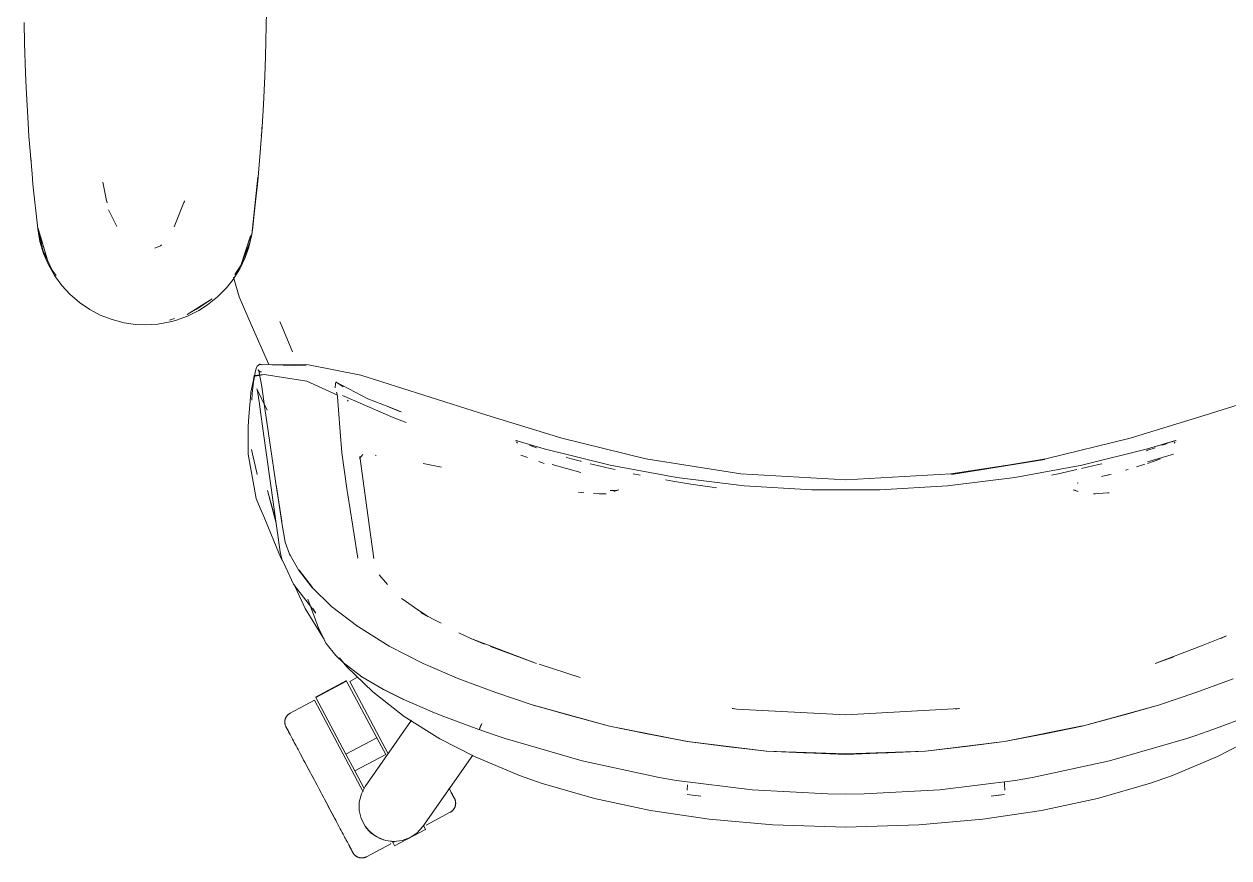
# Model space of a CAD drawing. Header units: millimetres. Extents: x 155927 to 326028, y -36033 to 97293.
# Drawn here: x 229366.1 to 229847.6, y 24738.8 to 25072.1 of the extents above; entities that cross this region are included whole.
import ezdxf

# ---------------------------------------------------------------- set-up
doc = ezdxf.new("R2010")
doc.units = ezdxf.units.MM
doc.header["$MEASUREMENT"] = 0
doc.layers.add('G-IMPT', color=8, linetype='CONTINUOUS', lineweight=9)
doc.layers.add('I-FURN', color=8, linetype='CONTINUOUS', lineweight=9)

msp = doc.modelspace()

# ---------------------------------------------------------------- linework, layer by layer
at = {"layer": 'G-IMPT'}
for p, q in [((229462.9, 25071.4), (229462.97, 25076.87)), ((229366.13, 25072.76), (229366.3, 25064.34)), ((229462.9, 25071.4), (229462.61, 25059.09)), ((229462.77, 25064.62), (229462.76, 25066.7)), ((229366.69, 25052.58), (229366.3, 25064.34)), ((229462.69, 25062.97), (229462.77, 25064.62)), ((229366.44, 25059.4), (229366.42, 25060.9)), ((229366.55, 25057.47), (229366.44, 25059.4)), ((229462.31, 25051.22), (229462.61, 25059.09)), ((229366.69, 25052.58), (229366.94, 25046.56)), ((229462.31, 25051.22), (229461.77, 25039.91)), ((229367.75, 25032.42), (229366.94, 25046.56)), ((229461.21, 25031.04), (229461.77, 25039.91)), ((229368.08, 25027.33), (229367.75, 25032.42)), ((229461.21, 25031.04), (229460.48, 25020.75)), ((229461.08, 25029), (229460.94, 25027.58)), ((229461.08, 25029), (229461.17, 25030.9)), ((229368.08, 25027.33), (229369.33, 25012.28)), ((229368.73, 25019.15), (229368.9, 25017.47)), ((229459.5, 25009.35), (229460.48, 25020.75)), ((229369.33, 25012.28), (229369.67, 25008.15)), ((229397.55, 25008.94), (229399.12, 25001.5)), ((229457.15, 24987.92), (229459.6, 25010.87)), ((229457.15, 24987.92), (229459.5, 25009.35)), ((229459.6, 25010.87), (229457.48, 24990.73)), ((229369.67, 25008.15), (229371.58, 24990.22)), ((229399.37, 25000.59), (229399.12, 25001.5)), ((229430.25, 25001.44), (229426.1, 24991.01)), ((229430.25, 25001.44), (229430.07, 25000.59)), ((229403.15, 24991.1), (229399.88, 24997.89)), ((229371.58, 24990.73), (229375.41, 24978.27)), ((229371.58, 24990.73), (229372.49, 24987.42)), ((229371.58, 24990.22), (229372.47, 24985.18)), ((229373.62, 24981.76), (229371.71, 24990.17)), ((229457.15, 24987.92), (229457.48, 24990.73)), ((229373.94, 24980.31), (229372.47, 24985.18)), ((229375.41, 24978.27), (229372.49, 24987.42)), ((229452.75, 24975.56), (229456.56, 24987.42)), ((229456.35, 24984.79), (229452.75, 24975.56)), ((229453.65, 24978.27), (229456.56, 24987.42)), ((229457.15, 24987.92), (229455.99, 24982.95)), ((229456.93, 24987.84), (229456.35, 24984.79)), ((229373.62, 24981.76), (229377.36, 24973.7)), ((229375.75, 24976.08), (229373.94, 24980.31)), ((229418.35, 24982.47), (229420.58, 24983.49)), ((229420.58, 24983.49), (229421.03, 24983.78)), ((229454.54, 24978.82), (229455.99, 24982.95)), ((229375.75, 24976.08), (229378.26, 24971.63)), ((229452.75, 24975.56), (229450.32, 24971.99)), ((229452.35, 24974.24), (229454.54, 24978.82)), ((229452.75, 24975.56), (229453.65, 24978.27)), ((229378.95, 24971.59), (229377.36, 24973.7)), ((229381.26, 24967.55), (229378.26, 24971.63)), ((229447, 24966.61), (229449.62, 24969.92)), ((229452.35, 24974.24), (229449.62, 24969.92)), ((229452.06, 24963.08), (229449.81, 24970.9)), ((229381.26, 24967.55), (229384.42, 24964.11)), ((229443.45, 24963), (229447, 24966.61)), ((229388.26, 24960.79), (229384.42, 24964.11)), ((229392.43, 24957.96), (229388.26, 24960.79)), ((229431.32, 24955.95), (229441.27, 24962.28)), ((229435, 24958.11), (229441.27, 24962.28)), ((229443.45, 24963), (229439.48, 24959.81)), ((229452.06, 24963.08), (229456.92, 24951.96)), ((229392.43, 24957.96), (229396.59, 24955.77)), ((229396.59, 24955.77), (229401.3, 24953.94)), ((229431.32, 24955.95), (229435, 24958.11)), ((229431.42, 24955.31), (229435.93, 24957.55)), ((229435.93, 24957.55), (229439.48, 24959.81)), ((229406.17, 24952.68), (229401.3, 24953.94)), ((229406.17, 24952.68), (229410.68, 24952.03)), ((229414.53, 24951.86), (229410.68, 24952.03)), ((229414.53, 24951.86), (229419.57, 24952.15)), ((229419.57, 24952.15), (229424.52, 24953.03)), ((229426.21, 24954.4), (229424.18, 24953.78)), ((229424.52, 24953.03), (229426.65, 24953.6)), ((229431.42, 24955.31), (229426.65, 24953.6)), ((229456.92, 24951.96), (229460.34, 24944.12)), ((229468.35, 24953.18), (229468.45, 24952.92)), ((229473.37, 24941.06), (229468.45, 24952.92)), ((229460.34, 24944.12), (229463.91, 24935.95)), ((229457.62, 24929.23), (229458.07, 24931.55)), ((229457.88, 24929.64), (229458.42, 24932.92)), ((229462.02, 24931.94), (229458.07, 24931.55)), ((229458.42, 24932.92), (229458.97, 24934.78)), ((229458.48, 24931.32), (229462.06, 24932)), ((229458.48, 24931.32), (229462.02, 24931.94)), ((229459.29, 24935.32), (229458.97, 24934.78)), ((229459.29, 24935.32), (229459.78, 24935.7)), ((229460.01, 24933.43), (229459.62, 24933.93)), ((229460.18, 24932.84), (229459.62, 24933.93)), ((229460.36, 24936.09), (229459.78, 24935.7)), ((229460.18, 24932.84), (229460.01, 24933.46)), ((229460.01, 24933.46), (229461.11, 24927.19)), ((229460.55, 24933.11), (229460.01, 24933.43)), ((229460.36, 24936.09), (229461.22, 24935.9)), ((229478.92, 24935.48), (229460.48, 24936.06)), ((229460.48, 24936.06), (229460.94, 24935.96)), ((229460.55, 24933.11), (229461.05, 24933.03)), ((229478.92, 24935.48), (229460.94, 24935.96)), ((229479.81, 24935.92), (229460.94, 24935.96)), ((229460.94, 24935.96), (229461.11, 24935.92)), ((229461.22, 24935.9), (229461.11, 24935.92)), ((229479.11, 24929.29), (229462.06, 24932)), ((229500.76, 24931.72), (229479.81, 24935.92)), ((229551, 24915.73), (229500.76, 24931.72)), ((229838.12, 24915.73), (229888.37, 24931.72)), ((229457.62, 24929.23), (229456.81, 24924.98)), ((229457.29, 24924.34), (229457.81, 24929.03)), ((229457.88, 24929.64), (229457.81, 24929.03)), ((229462.23, 24919.34), (229461.11, 24927.19)), ((229479.11, 24929.29), (229491.4, 24923.7)), ((229490.47, 24926.68), (229490.64, 24928.21)), ((229490.64, 24928.21), (229490.78, 24928.9)), ((229490.78, 24928.9), (229490.91, 24928.93)), ((229490.91, 24928.93), (229491.08, 24928.96)), ((229490.91, 24928.93), (229493.62, 24927.09)), ((229490.91, 24928.93), (229493.37, 24927.58)), ((229503.48, 24922.3), (229493.37, 24927.58)), ((229455.97, 24915.19), (229456.77, 24924.51)), ((229456.77, 24924.51), (229456.81, 24924.98)), ((229457.29, 24924.34), (229457.08, 24921.75)), ((229463.21, 24917.79), (229459.21, 24926.22)), ((229459.21, 24926.22), (229459.35, 24925.35)), ((229459.35, 24925.35), (229460.18, 24920.33)), ((229490.95, 24924.95), (229491.22, 24924.17)), ((229491.25, 24924.11), (229491.22, 24924.17)), ((229491.53, 24921.65), (229491.25, 24924.11)), ((229513.58, 24914.75), (229493.43, 24923.67)), ((229503.48, 24922.3), (229511.95, 24919.04)), ((229460.18, 24920.33), (229460.4, 24919.03)), ((229461.84, 24908.37), (229460.4, 24919.03)), ((229466.78, 24888.46), (229462.23, 24919.34)), ((229491.53, 24921.65), (229491.57, 24921.28)), ((229491.83, 24917.87), (229491.57, 24921.28)), ((229491.83, 24917.87), (229492.46, 24909.03)), ((229495.6, 24921.29), (229495.33, 24921.73)), ((229516.85, 24917.02), (229511.74, 24919.05)), ((229511.74, 24919.05), (229516.27, 24917.25)), ((229511.95, 24919.04), (229516.85, 24917.02)), ((229455.97, 24915.19), (229455.63, 24911.23)), ((229518.83, 24912.75), (229513.58, 24914.75)), ((229551, 24915.73), (229580.98, 24906.55)), ((229808.15, 24906.55), (229838.12, 24915.73)), ((229455.63, 24911.23), (229455.63, 24907.06)), ((229461.84, 24908.37), (229468.51, 24861.15)), ((229493.08, 24900.78), (229492.46, 24909.03)), ((229455.65, 24900.09), (229455.63, 24907.06)), ((229562.57, 24905.5), (229562.81, 24905.59)), ((229562.81, 24905.59), (229563.03, 24905.53)), ((229563.34, 24904.5), (229562.96, 24905.11)), ((229563.03, 24905.53), (229563.33, 24905.46)), ((229563.34, 24904.5), (229563.2, 24904.71)), ((229563.33, 24905.46), (229563.6, 24905.39)), ((229574.03, 24902.32), (229563.6, 24905.39)), ((229568.83, 24903.48), (229568.17, 24903.72)), ((229568.83, 24903.48), (229570.93, 24902.74)), ((229614.66, 24898.24), (229580.98, 24906.55)), ((229808.15, 24906.55), (229774.47, 24898.24)), ((229815.1, 24902.32), (229826.32, 24905.59)), ((229815.1, 24902.32), (229825.92, 24905.44)), ((229815.1, 24902.32), (229825.63, 24905.38)), ((229818.13, 24902.71), (229817.32, 24902.43)), ((229820.88, 24903.7), (229821.85, 24904.05)), ((229821.85, 24904.05), (229822.92, 24904.45)), ((229825.63, 24905.38), (229825.92, 24905.44)), ((229825.78, 24904.5), (229826.17, 24905.11)), ((229825.78, 24904.5), (229825.93, 24904.71)), ((229826.32, 24905.59), (229826.56, 24905.46)), ((229455.65, 24900.09), (229458.89, 24882.4)), ((229457.06, 24901.96), (229459.11, 24892.65)), ((229493.09, 24900.7), (229493.08, 24900.78)), ((229493.09, 24900.7), (229495.3, 24885.49)), ((229501.47, 24900.04), (229500.23, 24898.48)), ((229500.26, 24898.69), (229500.31, 24898.93)), ((229500.35, 24899.19), (229500.31, 24898.93)), ((229504.09, 24871.86), (229500.35, 24899.19)), ((229506.42, 24899.69), (229506.77, 24899.65)), ((229566.27, 24899.19), (229564.62, 24899.81)), ((229566.27, 24899.19), (229567.29, 24898.82)), ((229600.34, 24895.77), (229574.03, 24902.32)), ((229583.45, 24898.74), (229582.77, 24898.95)), ((229587.45, 24897.62), (229583.45, 24898.74)), ((229614.66, 24898.24), (229652.58, 24892.24)), ((229736.55, 24892.24), (229774.09, 24897.97)), ((229774.47, 24898.24), (229736.72, 24891.98)), ((229736.72, 24891.98), (229774.09, 24897.97)), ((229788.78, 24895.77), (229815.1, 24902.32)), ((229815.1, 24901.69), (229814.64, 24901.54)), ((229815.09, 24897.13), (229825.52, 24900.16)), ((229815.1, 24901.69), (229817.32, 24902.43)), ((229820.28, 24898.25), (229818.12, 24897.49)), ((229532.89, 24895.01), (229525.64, 24896.42)), ((229574.04, 24896.48), (229571.82, 24897.21)), ((229577.13, 24896.04), (229588.57, 24892.83)), ((229587.45, 24897.62), (229588.59, 24897.31)), ((229588.59, 24897.31), (229588.77, 24897.26)), ((229593.61, 24896.01), (229592.31, 24896.34)), ((229593.61, 24896.01), (229600.36, 24894.45)), ((229600.34, 24895.77), (229627.01, 24890.84)), ((229602.34, 24894), (229600.36, 24894.45)), ((229788.78, 24895.77), (229762.11, 24890.84)), ((229779.37, 24892.29), (229786.79, 24894)), ((229788.77, 24894.45), (229795.52, 24896.01)), ((229795.52, 24896.01), (229796.8, 24896.35)), ((229807.39, 24894.06), (229806.27, 24893.73)), ((229813.18, 24895.84), (229810.68, 24895.05)), ((229813.96, 24896.09), (229813.18, 24895.84)), ((229817.4, 24897.24), (229815.09, 24896.47)), ((229817.4, 24897.24), (229818.12, 24897.49)), ((229459.11, 24892.65), (229459.26, 24892.07)), ((229466.78, 24888.46), (229469.11, 24873.27)), ((229612.38, 24891.8), (229609.57, 24892.34)), ((229622.49, 24889.87), (229625.39, 24889.32)), ((229627.02, 24889.07), (229625.39, 24889.32)), ((229627.01, 24890.84), (229653.93, 24887.54)), ((229632.64, 24888.22), (229627.02, 24889.07)), ((229632.64, 24888.22), (229641.17, 24886.93)), ((229652.58, 24892.24), (229694.56, 24889.88)), ((229736.55, 24892.24), (229694.56, 24889.88)), ((229762.11, 24890.84), (229735.19, 24887.54)), ((229776.74, 24891.82), (229779.37, 24892.29)), ((229786.98, 24888.56), (229787.39, 24888.69)), ((229800.6, 24892.15), (229796.74, 24891.16)), ((229800.6, 24892.15), (229799.07, 24891.76)), ((229463.39, 24885.58), (229466.74, 24873.69)), ((229463.39, 24885.58), (229466.89, 24872.63)), ((229466.88, 24887.86), (229469.17, 24872.69)), ((229466.88, 24887.86), (229469.11, 24873.27)), ((229495.3, 24885.49), (229495.54, 24883.94)), ((229495.54, 24883.94), (229497.41, 24872.16)), ((229589.84, 24884.75), (229587.75, 24884.96)), ((229598.69, 24884.35), (229593.64, 24884.44)), ((229593.64, 24884.44), (229595.91, 24884.35)), ((229598.69, 24884.35), (229595.91, 24884.35)), ((229602.52, 24885.67), (229600.4, 24885.64)), ((229600.54, 24885.63), (229600.4, 24885.64)), ((229603.75, 24885.89), (229601.8, 24885.2)), ((229602.7, 24885.67), (229603.75, 24885.89)), ((229641.17, 24886.93), (229642.82, 24886.74)), ((229681, 24885.89), (229653.93, 24887.54)), ((229681, 24885.89), (229708.12, 24885.89)), ((229708.12, 24885.89), (229735.19, 24887.54)), ((229785.38, 24885.89), (229787.33, 24885.2)), ((229785.38, 24885.89), (229786.42, 24885.67)), ((229793.47, 24884.35), (229794.17, 24884.36)), ((229795.54, 24884.46), (229794.17, 24884.36)), ((229795.54, 24884.46), (229799.25, 24884.73)), ((229799.25, 24884.73), (229799.73, 24884.76)), ((229458.89, 24882.4), (229460.49, 24878.54)), ((229461.88, 24875.17), (229460.49, 24878.54)), ((229468.67, 24858.72), (229461.88, 24875.17)), ((229470.48, 24865.02), (229469.17, 24872.69)), ((229497.67, 24870.5), (229497.41, 24872.16)), ((229498.74, 24863.67), (229497.67, 24870.5)), ((229504.09, 24871.86), (229505.87, 24858.5)), ((229472.23, 24860.23), (229470.48, 24865.02)), ((229468.51, 24861.15), (229469.16, 24858.16)), ((229472.23, 24860.23), (229472.44, 24859.81)), ((229475.73, 24853.98), (229472.44, 24859.81)), ((229498.74, 24863.67), (229499.48, 24858.59)), ((229469.44, 24857.55), (229468.67, 24858.72)), ((229470.73, 24854.8), (229469.16, 24858.16)), ((229473.79, 24848.22), (229470.73, 24854.8)), ((229505.87, 24858.5), (229505.73, 24858.97)), ((229481.15, 24847.01), (229475.73, 24853.98)), ((229476.06, 24853.75), (229481.45, 24846.8)), ((229476.06, 24853.75), (229478.65, 24850.37)), ((229481.45, 24846.8), (229478.65, 24850.37)), ((229511.37, 24848), (229508.03, 24851.91)), ((229482.71, 24836.57), (229473.79, 24848.22)), ((229478.41, 24838.46), (229474.44, 24847.09)), ((229481.15, 24847.01), (229489.05, 24839.28)), ((229479.47, 24842.23), (229483.98, 24830.32)), ((229518, 24841.73), (229516.9, 24842.48)), ((229523.13, 24838.23), (229518, 24841.73)), ((229485.54, 24827.01), (229478.41, 24838.46)), ((229482.71, 24836.57), (229481.59, 24838.52)), ((229489.05, 24839.28), (229499.49, 24831.25)), ((229523.71, 24837.84), (229523.13, 24838.23)), ((229527.47, 24835.28), (229523.71, 24837.84)), ((229527.47, 24835.28), (229524.7, 24836.79)), ((229532.78, 24832.61), (229524.7, 24836.79)), ((229485.06, 24828.09), (229483.98, 24830.32)), ((229499.49, 24831.25), (229499.74, 24831.09)), ((229505.84, 24827.2), (229499.74, 24831.09)), ((229486.23, 24825.66), (229485.06, 24828.09)), ((229485.54, 24827.01), (229486.04, 24826.25)), ((229486.23, 24825.66), (229486.84, 24824.52)), ((229505.84, 24827.2), (229512.07, 24823.44)), ((229539.84, 24828.73), (229544.69, 24826.53)), ((229544.69, 24826.53), (229550.14, 24824.22)), ((229544.69, 24826.53), (229551.77, 24823.81)), ((229837.36, 24823.81), (229846.68, 24827.53)), ((229846.68, 24827.53), (229844.44, 24826.53)), ((229486.84, 24824.52), (229490.71, 24819.66)), ((229518.86, 24819.87), (229512.07, 24823.44)), ((229553.5, 24823.14), (229551.77, 24823.81)), ((229570.95, 24816.43), (229552.54, 24823.25)), ((229570.95, 24816.43), (229553.5, 24823.14)), ((229818.18, 24816.43), (229835.63, 24823.14)), ((229835.63, 24823.14), (229837.36, 24823.81)), ((229493.73, 24816.76), (229490.71, 24819.66)), ((229492.15, 24818.76), (229495.15, 24815.09)), ((229493.73, 24816.76), (229499.86, 24812.05)), ((229518.86, 24819.87), (229525.59, 24816.48)), ((229539.81, 24810.3), (229525.59, 24816.48)), ((229588.42, 24810.9), (229571.93, 24816.15)), ((229818.18, 24816.43), (229825.61, 24819.15)), ((229495.15, 24815.09), (229505.44, 24805.13)), ((229499.86, 24812.05), (229501.15, 24811.18)), ((229509.15, 24806.45), (229501.15, 24811.18)), ((229588.42, 24810.9), (229584.98, 24811.98)), ((229517.76, 24802.14), (229509.15, 24806.45)), ((229518.2, 24801.92), (229509.15, 24806.45)), ((229509.15, 24806.45), (229509.75, 24806.14)), ((229539.81, 24810.3), (229554.69, 24804.84)), ((229834.44, 24804.84), (229849.32, 24810.3)), ((229518.05, 24795.33), (229505.44, 24805.13)), ((229518.2, 24801.92), (229509.75, 24806.14)), ((229517.76, 24802.14), (229518.2, 24801.92)), ((229518.2, 24801.92), (229529.16, 24797.15)), ((229569.61, 24799.83), (229554.69, 24804.84)), ((229834.44, 24804.84), (229819.52, 24799.83)), ((229529.16, 24797.15), (229532.84, 24795.67)), ((229600.11, 24791.45), (229569.61, 24799.83)), ((229582.86, 24796.1), (229569.7, 24799.88)), ((229600.11, 24791.45), (229569.7, 24799.88)), ((229650.84, 24798.22), (229649.06, 24798.48)), ((229649.29, 24798.49), (229649.53, 24798.45)), ((229650.84, 24798.22), (229649.53, 24798.45)), ((229694.56, 24795.89), (229650.84, 24798.22)), ((229694.56, 24795.95), (229650.84, 24798.22)), ((229694.56, 24795.95), (229739.9, 24798.45)), ((229739.9, 24798.45), (229738.29, 24798.22)), ((229738.29, 24798.22), (229739.6, 24798.45)), ((229739.84, 24798.49), (229739.6, 24798.45)), ((229789.02, 24791.45), (229819.43, 24799.88)), ((229789.02, 24791.45), (229819.52, 24799.83)), ((229806.27, 24796.1), (229819.43, 24799.88)), ((229518.05, 24795.33), (229532.34, 24786.35)), ((229532.84, 24795.67), (229547.8, 24790.1)), ((229548.59, 24791.37), (229549.01, 24792.42)), ((229548.59, 24791.37), (229548.79, 24791.83)), ((229549.01, 24792.42), (229548.79, 24791.83)), ((229582.86, 24796.1), (229600.11, 24791.45)), ((229806.27, 24796.1), (229789.02, 24791.45)), ((229841.21, 24790.07), (229856.29, 24795.67)), ((229547.94, 24790.13), (229547.8, 24790.14)), ((229547.8, 24790.14), (229554.73, 24787.73)), ((229547.8, 24790.1), (229547.94, 24790.13)), ((229547.94, 24790.13), (229548.2, 24790.54)), ((229547.94, 24790.13), (229547.98, 24790.15)), ((229548.2, 24790.54), (229547.98, 24790.15)), ((229548.59, 24791.37), (229548.2, 24790.54)), ((229548.31, 24790.72), (229548.2, 24790.54)), ((229548.59, 24791.37), (229548.31, 24790.72)), ((229558.34, 24786.54), (229554.73, 24787.73)), ((229600.11, 24791.45), (229631.23, 24785.28)), ((229600.11, 24791.45), (229615.13, 24788.37)), ((229600.11, 24791.45), (229631.15, 24785.28)), ((229631.23, 24785.28), (229615.13, 24788.37)), ((229757.89, 24785.28), (229789.14, 24791.49)), ((229757.89, 24785.28), (229774, 24788.37)), ((229789.14, 24791.49), (229757.97, 24785.28)), ((229789.02, 24791.45), (229774, 24788.37)), ((229830.79, 24786.54), (229834.39, 24787.73)), ((229841.21, 24790.07), (229834.39, 24787.73)), ((229532.34, 24786.35), (229546.12, 24779.26)), ((229589.17, 24777.59), (229558.34, 24786.54)), ((229662.75, 24781.45), (229631.15, 24785.28)), ((229662.79, 24781.49), (229631.23, 24785.28)), ((229631.23, 24785.28), (229646.71, 24783.33)), ((229662.79, 24781.49), (229646.71, 24783.33)), ((229726.34, 24781.49), (229757.89, 24785.28)), ((229742.42, 24783.33), (229726.34, 24781.49)), ((229726.38, 24781.45), (229757.97, 24785.28)), ((229742.42, 24783.33), (229757.89, 24785.28)), ((229830.79, 24786.54), (229799.96, 24777.59)), ((229843.01, 24779.26), (229856.79, 24786.35)), ((229564.09, 24771.74), (229546.12, 24779.26)), ((229589.17, 24777.59), (229619.96, 24770.93)), ((229662.75, 24781.45), (229694.56, 24780.12)), ((229677.68, 24780.82), (229662.79, 24781.49)), ((229662.79, 24781.49), (229694.56, 24780.35)), ((229677.68, 24780.82), (229694.56, 24780.35)), ((229726.34, 24781.49), (229694.56, 24780.35)), ((229694.56, 24780.12), (229726.38, 24781.45)), ((229711.45, 24780.82), (229694.56, 24780.35)), ((229726.34, 24781.49), (229711.45, 24780.82)), ((229769.17, 24770.93), (229799.96, 24777.59)), ((229825.04, 24771.74), (229843.01, 24779.26)), ((229572.83, 24768.67), (229564.09, 24771.74)), ((229572.83, 24768.67), (229594.07, 24762.5)), ((229626.88, 24769.74), (229619.96, 24770.93)), ((229657.05, 24765.93), (229626.88, 24769.74)), ((229631.19, 24767.95), (229631.12, 24765.85)), ((229732.08, 24765.93), (229762.25, 24769.74)), ((229757.89, 24769.19), (229757.93, 24767.95)), ((229758.01, 24765.85), (229757.93, 24767.95)), ((229762.25, 24769.74), (229769.17, 24770.93)), ((229816.3, 24768.67), (229795.06, 24762.5)), ((229825.04, 24771.74), (229816.3, 24768.67)), ((229631.12, 24765.85), (229631.12, 24765.96)), ((229631.15, 24764.09), (229636.56, 24763.44)), ((229687.25, 24764.31), (229657.05, 24765.93)), ((229687.25, 24764.31), (229694.56, 24764.22)), ((229701.88, 24764.31), (229694.56, 24764.22)), ((229701.88, 24764.31), (229732.08, 24765.93)), ((229757.98, 24764.09), (229752.56, 24763.44)), ((229756.33, 24764.01), (229752.56, 24763.44)), ((229758.01, 24765.85), (229758.01, 24765.96)), ((229594.07, 24762.5), (229616.43, 24757.68)), ((229795.06, 24762.5), (229772.7, 24757.68)), ((229616.43, 24757.68), (229639.85, 24754.19)), ((229639.85, 24754.19), (229665.42, 24751.93)), ((229723.7, 24751.93), (229749.28, 24754.19)), ((229749.28, 24754.19), (229772.7, 24757.68)), ((229665.42, 24751.93), (229694.56, 24751.08)), ((229694.56, 24751.08), (229723.7, 24751.93))]:
    msp.add_line(p, q, dxfattribs=at)
at = {"layer": 'I-FURN'}
for p, q in [((229494.95, 24809.63), (229482.59, 24803.06)), ((229482.68, 24802.89), (229495.04, 24809.46)), ((229495.04, 24809.46), (229507.11, 24786.75)), ((229499.43, 24810.96), (229496.27, 24809.28)), ((229496.27, 24809.28), (229511.61, 24780.42)), ((229482.14, 24801.77), (229472.46, 24796.62)), ((229482.14, 24801.77), (229501.61, 24765.16)), ((229494.75, 24780.18), (229482.68, 24802.89)), ((229472.28, 24796.52), (229472.42, 24796.6)), ((229472.42, 24796.6), (229472.46, 24796.62)), ((229470.32, 24793.18), (229470.33, 24793.35)), ((229470.32, 24793.02), (229470.32, 24793.18)), ((229470.32, 24792.86), (229470.32, 24793.02)), ((229470.33, 24792.7), (229470.32, 24792.86)), ((229470.33, 24793.35), (229470.34, 24793.51)), ((229470.35, 24792.54), (229470.33, 24792.7)), ((229470.34, 24793.51), (229470.36, 24793.67)), ((229470.38, 24792.38), (229470.35, 24792.54)), ((229470.36, 24793.67), (229470.39, 24793.82)), ((229470.41, 24792.22), (229470.38, 24792.38)), ((229470.39, 24793.82), (229470.43, 24793.98)), ((229470.44, 24792.07), (229470.41, 24792.22)), ((229470.43, 24793.98), (229470.47, 24794.14)), ((229470.49, 24791.91), (229470.44, 24792.07)), ((229470.47, 24794.14), (229470.51, 24794.29)), ((229470.53, 24791.76), (229470.49, 24791.91)), ((229470.51, 24794.29), (229470.56, 24794.45)), ((229470.59, 24791.61), (229470.53, 24791.76)), ((229470.56, 24794.45), (229470.62, 24794.6)), ((229470.62, 24794.6), (229470.69, 24794.74)), ((229470.69, 24794.74), (229470.76, 24794.89)), ((229470.76, 24794.89), (229470.83, 24795.03)), ((229470.83, 24795.03), (229470.92, 24795.17)), ((229470.92, 24795.17), (229471, 24795.31)), ((229471, 24795.31), (229471.1, 24795.44)), ((229471.1, 24795.44), (229471.19, 24795.57)), ((229471.19, 24795.57), (229471.3, 24795.69)), ((229471.3, 24795.69), (229471.4, 24795.81)), ((229471.4, 24795.81), (229471.52, 24795.93)), ((229471.52, 24795.93), (229471.63, 24796.04)), ((229471.63, 24796.04), (229471.75, 24796.14)), ((229471.75, 24796.14), (229471.88, 24796.24)), ((229471.88, 24796.24), (229472.01, 24796.34)), ((229472.01, 24796.34), (229472.14, 24796.43)), ((229472.14, 24796.43), (229472.28, 24796.52)), ((229502.5, 24767.35), (229521, 24793.78)), ((229470.65, 24791.46), (229470.59, 24791.61)), ((229470.72, 24791.31), (229470.65, 24791.46)), ((229470.79, 24791.17), (229470.72, 24791.31)), ((229470.79, 24791.16), (229470.79, 24791.17)), ((229470.79, 24791.17), (229470.8, 24791.15)), ((229470.82, 24791.12), (229470.79, 24791.16)), ((229470.8, 24791.15), (229470.83, 24791.09)), ((229470.86, 24791.04), (229470.82, 24791.12)), ((229470.83, 24791.09), (229470.89, 24790.99)), ((229470.92, 24790.91), (229470.86, 24791.04)), ((229470.89, 24790.99), (229470.96, 24790.85)), ((229471.01, 24790.75), (229470.92, 24790.91)), ((229470.96, 24790.85), (229471.06, 24790.67)), ((229471.12, 24790.55), (229471.01, 24790.75)), ((229471.06, 24790.67), (229471.17, 24790.45)), ((229471.24, 24790.31), (229471.12, 24790.55)), ((229471.17, 24790.45), (229471.31, 24790.19)), ((229471.39, 24790.03), (229471.24, 24790.31)), ((229471.31, 24790.19), (229471.47, 24789.89)), ((229471.56, 24789.71), (229471.39, 24790.03)), ((229471.47, 24789.89), (229471.65, 24789.56)), ((229471.75, 24789.36), (229471.56, 24789.71)), ((229471.65, 24789.56), (229471.85, 24789.18)), ((229471.96, 24788.97), (229471.75, 24789.36)), ((229471.85, 24789.18), (229472.06, 24788.77)), ((229472.19, 24788.54), (229471.96, 24788.97)), ((229472.06, 24788.77), (229472.3, 24788.33)), ((229472.44, 24788.07), (229472.19, 24788.54)), ((229472.3, 24788.33), (229472.56, 24787.84)), ((229472.7, 24787.57), (229472.44, 24788.07)), ((229472.56, 24787.84), (229472.83, 24787.33)), ((229472.99, 24787.03), (229472.7, 24787.57)), ((229472.83, 24787.33), (229473.12, 24786.78)), ((229473.29, 24786.46), (229472.99, 24787.03)), ((229473.12, 24786.78), (229473.44, 24786.19)), ((229473.44, 24786.19), (229473.76, 24785.58)), ((229473.76, 24785.58), (229474.11, 24784.93)), ((229474.11, 24784.93), (229474.47, 24784.25)), ((229474.47, 24784.25), (229474.84, 24783.54)), ((229474.84, 24783.54), (229475.23, 24782.81)), ((229475.23, 24782.81), (229475.64, 24782.05)), ((229494.75, 24780.18), (229507.11, 24786.75)), ((229507.11, 24786.75), (229510.64, 24780.11)), ((229475.64, 24782.05), (229476.06, 24781.26)), ((229476.06, 24781.26), (229476.49, 24780.45)), ((229476.49, 24780.45), (229476.93, 24779.61)), ((229477.18, 24779.15), (229476.73, 24780)), ((229476.93, 24779.61), (229477.39, 24778.75)), ((229477.64, 24778.28), (229477.18, 24779.15)), ((229477.39, 24778.75), (229477.86, 24777.88)), ((229478.11, 24777.4), (229477.64, 24778.28)), ((229477.86, 24777.88), (229478.33, 24776.98)), ((229478.59, 24776.49), (229478.11, 24777.4)), ((229498.28, 24773.54), (229494.75, 24780.18)), ((229498.28, 24773.54), (229510.64, 24780.11)), ((229545.44, 24779.89), (229525.42, 24751.3)), ((229478.33, 24776.98), (229478.82, 24776.07)), ((229479.08, 24775.57), (229478.59, 24776.49)), ((229478.82, 24776.07), (229479.31, 24775.14)), ((229479.58, 24774.63), (229479.08, 24775.57)), ((229479.31, 24775.14), (229479.81, 24774.19)), ((229480.09, 24773.68), (229479.58, 24774.63)), ((229479.81, 24774.19), (229480.32, 24773.24)), ((229480.6, 24772.71), (229480.09, 24773.68)), ((229480.32, 24773.24), (229480.84, 24772.27)), ((229481.12, 24771.74), (229480.6, 24772.71)), ((229502.04, 24766.48), (229498.28, 24773.54)), ((229480.84, 24772.27), (229481.36, 24771.29)), ((229481.64, 24770.76), (229481.12, 24771.74)), ((229481.36, 24771.29), (229481.88, 24770.3)), ((229482.17, 24769.77), (229481.64, 24770.76)), ((229481.88, 24770.3), (229482.41, 24769.31)), ((229482.7, 24768.77), (229482.17, 24769.77)), ((229482.41, 24769.31), (229482.94, 24768.31)), ((229483.23, 24767.77), (229482.7, 24768.77)), ((229482.94, 24768.31), (229483.48, 24767.31)), ((229483.77, 24766.76), (229483.23, 24767.77)), ((229483.48, 24767.31), (229484.01, 24766.3)), ((229484.3, 24765.76), (229483.77, 24766.76)), ((229484.01, 24766.3), (229484.55, 24765.3)), ((229484.83, 24764.75), (229484.3, 24765.76)), ((229484.55, 24765.3), (229485.08, 24764.29)), ((229485.37, 24763.75), (229484.83, 24764.75)), ((229485.08, 24764.29), (229485.61, 24763.29)), ((229485.9, 24762.75), (229485.37, 24763.75)), ((229485.61, 24763.29), (229486.14, 24762.29)), ((229500.08, 24761.1), (229500.91, 24764.37)), ((229500.91, 24764.37), (229502.5, 24767.35)), ((229535.94, 24766.62), (229536.22, 24766.08)), ((229536.37, 24765.81), (229536.1, 24766.33)), ((229536.22, 24766.08), (229536.49, 24765.58)), ((229536.63, 24765.33), (229536.37, 24765.81)), ((229536.49, 24765.58), (229536.74, 24765.12)), ((229536.86, 24764.88), (229536.63, 24765.33)), ((229536.74, 24765.12), (229536.97, 24764.69)), ((229537.08, 24764.47), (229536.86, 24764.88)), ((229536.97, 24764.69), (229537.18, 24764.3)), ((229537.28, 24764.1), (229537.08, 24764.47)), ((229537.18, 24764.3), (229537.36, 24763.94)), ((229537.46, 24763.76), (229537.28, 24764.1)), ((229537.36, 24763.94), (229537.53, 24763.62)), ((229537.62, 24763.47), (229537.46, 24763.76)), ((229537.53, 24763.62), (229537.68, 24763.34)), ((229537.75, 24763.21), (229537.62, 24763.47)), ((229537.68, 24763.34), (229537.81, 24763.1)), ((229537.87, 24762.99), (229537.75, 24763.21)), ((229537.81, 24763.1), (229537.92, 24762.9)), ((229537.97, 24762.81), (229537.87, 24762.99)), ((229537.92, 24762.9), (229538, 24762.74)), ((229486.43, 24761.76), (229485.9, 24762.75)), ((229486.14, 24762.29), (229486.67, 24761.3)), ((229486.95, 24760.77), (229486.43, 24761.76)), ((229486.67, 24761.3), (229487.19, 24760.32)), ((229487.47, 24759.79), (229486.95, 24760.77)), ((229487.19, 24760.32), (229487.71, 24759.34)), ((229487.99, 24758.82), (229487.47, 24759.79)), ((229487.71, 24759.34), (229488.22, 24758.38)), ((229488.5, 24757.86), (229487.99, 24758.82)), ((229488.22, 24758.38), (229488.73, 24757.43)), ((229500.06, 24757.73), (229500.08, 24761.1)), ((229537.73, 24758.09), (229537.63, 24757.96)), ((229537.83, 24758.22), (229537.73, 24758.09)), ((229537.92, 24758.35), (229537.83, 24758.22)), ((229538.01, 24758.48), (229537.92, 24758.35)), ((229538.04, 24762.67), (229537.97, 24762.81)), ((229538, 24762.74), (229538.07, 24762.62)), ((229538.09, 24758.62), (229538.01, 24758.48)), ((229538.09, 24762.57), (229538.04, 24762.67)), ((229538.07, 24762.62), (229538.11, 24762.54)), ((229538.13, 24762.51), (229538.09, 24762.57)), ((229538.17, 24758.77), (229538.09, 24758.62)), ((229538.11, 24762.54), (229538.13, 24762.49)), ((229538.14, 24762.49), (229538.13, 24762.51)), ((229538.13, 24762.49), (229538.14, 24762.49)), ((229538.14, 24762.49), (229538.21, 24762.34)), ((229538.24, 24758.91), (229538.17, 24758.77)), ((229538.21, 24762.34), (229538.28, 24762.2)), ((229538.3, 24759.06), (229538.24, 24758.91)), ((229538.28, 24762.2), (229538.34, 24762.05)), ((229538.36, 24759.21), (229538.3, 24759.06)), ((229538.34, 24762.05), (229538.39, 24761.9)), ((229538.42, 24759.36), (229538.36, 24759.21)), ((229538.39, 24761.9), (229538.44, 24761.74)), ((229538.46, 24759.52), (229538.42, 24759.36)), ((229538.44, 24761.74), (229538.48, 24761.59)), ((229538.5, 24759.67), (229538.46, 24759.52)), ((229538.48, 24761.59), (229538.52, 24761.43)), ((229538.54, 24759.83), (229538.5, 24759.67)), ((229538.52, 24761.43), (229538.55, 24761.27)), ((229538.56, 24759.99), (229538.54, 24759.83)), ((229538.55, 24761.27), (229538.58, 24761.11)), ((229538.58, 24760.15), (229538.56, 24759.99)), ((229538.58, 24761.11), (229538.59, 24760.95)), ((229538.6, 24760.31), (229538.58, 24760.15)), ((229538.59, 24760.95), (229538.6, 24760.79)), ((229538.6, 24760.79), (229538.61, 24760.63)), ((229538.61, 24760.47), (229538.6, 24760.31)), ((229538.61, 24760.63), (229538.61, 24760.47)), ((229489, 24756.92), (229488.5, 24757.86)), ((229488.73, 24757.43), (229489.23, 24756.49)), ((229489.49, 24755.99), (229489, 24756.92)), ((229489.23, 24756.49), (229489.72, 24755.57)), ((229489.98, 24755.08), (229489.49, 24755.99)), ((229489.72, 24755.57), (229490.2, 24754.66)), ((229490.2, 24754.66), (229490.67, 24753.78)), ((229490.67, 24753.78), (229491.13, 24752.91)), ((229500.84, 24754.45), (229500.06, 24757.73)), ((229502.39, 24751.45), (229500.84, 24754.45)), ((229526.79, 24751.89), (229536.47, 24757.04)), ((229536.51, 24757.06), (229536.47, 24757.04)), ((229536.65, 24757.14), (229536.51, 24757.06)), ((229536.79, 24757.22), (229536.65, 24757.14)), ((229536.92, 24757.31), (229536.79, 24757.22)), ((229537.05, 24757.41), (229536.92, 24757.31)), ((229537.17, 24757.51), (229537.05, 24757.41)), ((229537.29, 24757.62), (229537.17, 24757.51)), ((229537.41, 24757.73), (229537.29, 24757.62)), ((229537.52, 24757.84), (229537.41, 24757.73)), ((229537.63, 24757.96), (229537.52, 24757.84)), ((229491.13, 24752.91), (229491.58, 24752.06)), ((229491.58, 24752.06), (229492.02, 24751.24)), ((229492.02, 24751.24), (229492.45, 24750.43)), ((229492.45, 24750.43), (229492.86, 24749.66)), ((229492.86, 24749.66), (229493.26, 24748.91)), ((229493.26, 24748.91), (229493.64, 24748.19)), ((229504.61, 24748.91), (229502.39, 24751.45)), ((229502.59, 24751.17), (229503.75, 24749.75)), ((229503.75, 24749.75), (229506.53, 24747.45)), ((229507.37, 24746.98), (229504.61, 24748.91)), ((229514.22, 24743.56), (229526.58, 24750.14)), ((229523.17, 24748.79), (229520.38, 24746.89)), ((229525.42, 24751.3), (229523.17, 24748.79)), ((229525.89, 24751.45), (229525.84, 24751.53)), ((229525.84, 24751.53), (229526.58, 24750.14)), ((229493.64, 24748.19), (229494.01, 24747.49)), ((229494.01, 24747.49), (229494.36, 24746.83)), ((229494.36, 24746.83), (229494.7, 24746.2)), ((229494.7, 24746.2), (229495.02, 24745.59)), ((229495.19, 24745.28), (229494.88, 24745.87)), ((229495.02, 24745.59), (229495.32, 24745.02)), ((229495.48, 24744.73), (229495.19, 24745.28)), ((229495.32, 24745.02), (229495.61, 24744.49)), ((229495.75, 24744.21), (229495.48, 24744.73)), ((229495.61, 24744.49), (229495.88, 24743.99)), ((229496.01, 24743.73), (229495.75, 24744.21)), ((229495.88, 24743.99), (229496.12, 24743.52)), ((229496.25, 24743.29), (229496.01, 24743.73)), ((229502.97, 24739.23), (229512.66, 24744.38)), ((229510.52, 24745.76), (229507.37, 24746.98)), ((229513.87, 24745.33), (229510.52, 24745.76)), ((229512.58, 24744.52), (229512.66, 24744.38)), ((229513.53, 24744.87), (229513.39, 24745.12)), ((229514.23, 24745.36), (229513.48, 24744.96)), ((229514.22, 24743.56), (229513.48, 24744.96)), ((229513.48, 24744.96), (229513.53, 24744.87)), ((229513.53, 24744.87), (229513.99, 24745.12)), ((229517.22, 24745.71), (229513.87, 24745.33)), ((229520.38, 24746.89), (229517.22, 24745.71)), ((229496.12, 24743.52), (229496.35, 24743.09)), ((229496.47, 24742.88), (229496.25, 24743.29)), ((229496.35, 24743.09), (229496.56, 24742.7)), ((229496.66, 24742.5), (229496.47, 24742.88)), ((229496.56, 24742.7), (229496.75, 24742.34)), ((229496.84, 24742.17), (229496.66, 24742.5)), ((229496.75, 24742.34), (229496.92, 24742.03)), ((229497, 24741.87), (229496.84, 24742.17)), ((229496.92, 24742.03), (229497.07, 24741.75)), ((229497.14, 24741.61), (229497, 24741.87)), ((229497.07, 24741.75), (229497.19, 24741.51)), ((229497.26, 24741.39), (229497.14, 24741.61)), ((229497.19, 24741.51), (229497.3, 24741.31)), ((229497.35, 24741.21), (229497.26, 24741.39)), ((229497.3, 24741.31), (229497.39, 24741.14)), ((229497.43, 24741.07), (229497.35, 24741.21)), ((229497.39, 24741.14), (229497.45, 24741.02)), ((229497.48, 24740.97), (229497.43, 24741.07)), ((229497.45, 24741.02), (229497.5, 24740.94)), ((229497.51, 24740.91), (229497.48, 24740.97)), ((229497.5, 24740.94), (229497.52, 24740.9)), ((229497.52, 24740.89), (229497.51, 24740.91)), ((229497.52, 24740.9), (229497.52, 24740.89)), ((229497.54, 24740.85), (229497.52, 24740.89)), ((229497.62, 24740.71), (229497.54, 24740.85)), ((229497.71, 24740.58), (229497.62, 24740.71)), ((229497.8, 24740.44), (229497.71, 24740.58)), ((229497.9, 24740.31), (229497.8, 24740.44)), ((229498, 24740.19), (229497.9, 24740.31)), ((229498.1, 24740.07), (229498, 24740.19)), ((229498.21, 24739.95), (229498.1, 24740.07)), ((229498.33, 24739.84), (229498.21, 24739.95)), ((229498.45, 24739.73), (229498.33, 24739.84)), ((229498.57, 24739.63), (229498.45, 24739.73)), ((229498.7, 24739.53), (229498.57, 24739.63)), ((229498.83, 24739.44), (229498.7, 24739.53)), ((229498.97, 24739.35), (229498.83, 24739.44)), ((229499.11, 24739.27), (229498.97, 24739.35)), ((229499.25, 24739.19), (229499.11, 24739.27)), ((229499.4, 24739.12), (229499.25, 24739.19)), ((229499.54, 24739.06), (229499.4, 24739.12)), ((229499.69, 24739), (229499.54, 24739.06)), ((229499.85, 24738.95), (229499.69, 24739)), ((229500, 24738.9), (229499.85, 24738.95)), ((229500.16, 24738.86), (229500, 24738.9)), ((229500.31, 24738.83), (229500.16, 24738.86)), ((229500.47, 24738.8), (229500.31, 24738.83)), ((229500.63, 24738.78), (229500.47, 24738.8)), ((229501.6, 24738.79), (229501.44, 24738.77)), ((229501.76, 24738.81), (229501.6, 24738.79)), ((229501.92, 24738.84), (229501.76, 24738.81)), ((229502.07, 24738.88), (229501.92, 24738.84)), ((229502.23, 24738.92), (229502.07, 24738.88)), ((229502.38, 24738.97), (229502.23, 24738.92)), ((229502.53, 24739.02), (229502.38, 24738.97)), ((229502.68, 24739.09), (229502.53, 24739.02)), ((229502.83, 24739.15), (229502.68, 24739.09)), ((229502.97, 24739.23), (229502.83, 24739.15)), ((229500.79, 24738.76), (229500.63, 24738.78)), ((229500.95, 24738.76), (229500.79, 24738.76)), ((229501.12, 24738.75), (229500.95, 24738.76)), ((229501.28, 24738.76), (229501.12, 24738.75)), ((229501.44, 24738.77), (229501.28, 24738.76))]:
    msp.add_line(p, q, dxfattribs=at)
for points in [[(229505.33, 24748.3), (229504.91, 24748.63), (229504.48, 24748.97), (229504.09, 24749.4)], [(229514.23, 24745.36), (229514, 24745.35), (229513.47, 24745.35), (229512.8, 24745.39), (229512.42, 24745.43)]]:
    msp.add_open_spline(points, degree=3, dxfattribs=at)
msp.add_open_spline([(229509.82, 24745.96), (229509.35, 24746.1), (229508.72, 24746.32), (229508.09, 24746.62), (229507.93, 24746.7)], degree=3, knots=[-0.6, -0.6, -0.6, -0.6, -0.5, -0.4680239, -0.4680239, -0.4680239, -0.4680239], dxfattribs=at)

doc.saveas('drawing.dxf')
